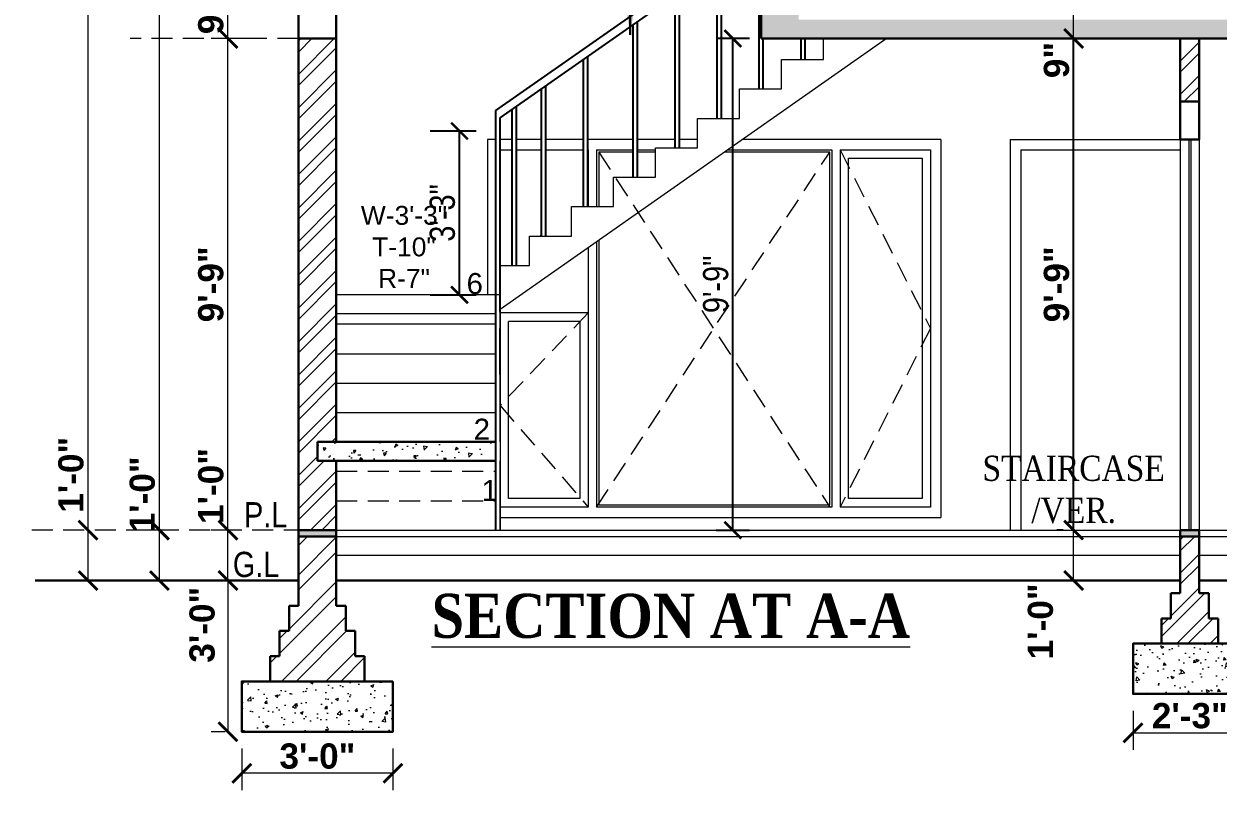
# Model space of a CAD drawing. Header units: feet. Extents: x 12125 to 16886, y -11859 to -10215.
# Drawn here: x 15815.7 to 16100.1, y -11072.2 to -10889.8 of the extents above; entities that cross this region are included whole.
import ezdxf

# ---------------------------------------------------------------- set-up
doc = ezdxf.new("R2010")
doc.units = ezdxf.units.FT
doc.header["$MEASUREMENT"] = 0
doc.header["$PDMODE"] = 2
doc.linetypes.add('DASHED', pattern=[0.75, 0.5, -0.25])
doc.layers.get('0').update_dxf_attribs({"lineweight": 30})
doc.layers.add('BLK_1_FLR_0_KITCHEN', color=1, linetype='Continuous', plot=False)
doc.layers.add('BLK_1_PARAPET_HT', color=2, linetype='Continuous', plot=False)
doc.layers.add('BLK_1_STAIR_HEADROOM', color=7, linetype='Continuous', lineweight=0, plot=False)
for name, color, linetype, lineweight in [('DIM 01', 7, 'Continuous', 9), ('DOOR', 32, 'Continuous', 13), ('DOTTED', 15, 'DASHED', 18), ('Flooring', 160, 'Continuous', 15), ('HATCH', 9, 'Continuous', 20), ('RAILING', 210, 'Continuous', 25), ('SLAB RCC', 1, 'Continuous', 40), ('STAIR', 82, 'Continuous', 15), ('TEXT', 7, 'Continuous', 30), ('TITLE', 5, 'Continuous', 30), ('WALL', 10, 'Continuous', 30), ('WINDOW', 150, 'Continuous', 20)]:
    doc.layers.add(name, color=color, linetype=linetype, lineweight=lineweight)
doc.styles.add('AR. TEXT 01', font='arialbd.ttf')
doc.styles.get("Standard").update_dxf_attribs({"font": 'ARIALN.TTF'})
doc.styles.add('TEX02', font='GARA.TTF')
doc.styles.add('TITLE TXT', font='arial.ttf', dxfattribs={"height": 6})
doc.dimstyles.new('DIM 50', dxfattribs={"dimtxt": 6, "dimasz": 3, "dimexe": 6, "dimexo": 4, "dimgap": 0.3125, "dimtad": 1, "dimzin": 3, "dimdsep": 46, "dimlunit": 4, "dimtxsty": 'AR. TEXT 01', "dimblk": 'DOT', "dimcen": 0.09, "dimclrd": 256, "dimclre": 256, "dimclrt": 256, "dimazin": 0, "dimtfac": 0.8, "dimtofl": 0, "dimtmove": 1, "dimatfit": 3, "dimfxl": 6, "dimfxlon": 1, "dimfrac": 1, "dimtolj": 1, "dimtzin": 0, "dimlwd": -1, "dimlwe": -1, "dimarcsym": 1})
doc.dimstyles.get("Standard").update_dxf_attribs({"dimtxt": 6, "dimasz": 4, "dimexe": 4, "dimexo": 4, "dimgap": 1, "dimtad": 1, "dimdec": 1, "dimzin": 3, "dimdsep": 46, "dimlunit": 4, "dimtxsty": 'Standard', "dimblk": 'ARCHTICK', "dimcen": 0.09, "dimadec": 0, "dimazin": 0, "dimtfac": 1.005, "dimtdec": 1, "dimtofl": 0, "dimtmove": 2, "dimatfit": 3, "dimfxl": 4, "dimfxlon": 1, "dimtolj": 1, "dimtzin": 0, "dimarcsym": 0})
pattern_1 = [(-135, (-90285.4075, 29872.9105), (3.97747564, -3.97747564), []), (-135, (-90288.059, 29872.9105), (3.97747564, -3.97747564), [])]
pattern_2 = [(45, (-34388.9065, 40118.722), (-5.30330086, 5.30330086), []), (45, (-34385.371, 40118.722), (-5.30330086, 5.30330086), [])]

# ---------------------------------------------------------------- blocks, each defined once
blk = doc.blocks.new('_ArchTick')
at = {"color": 0, "linetype": 'ByBlock', "const_width": 0.15}
blk.add_lwpolyline([(-0.5, -0.5), (0.5, 0.5)], dxfattribs=at)
blk = doc.blocks.new('*D18')
at = {"layer": 'Defpoints', "color": 0, "transparency": 16777216}
for p in [(15870.19, -11022.31), (15864.28, -11058.31), (15867.57, -11058.31)]:
    blk.add_point(p, dxfattribs=at)
at = {"layer": 'DIM 01', "transparency": 16777216}
for p, q in [((15866.19, -11022.31), (15860.28, -11022.31)), ((15864.28, -11022.31), (15864.28, -11058.31)), ((15863.57, -11058.31), (15860.28, -11058.31))]:
    blk.add_line(p, q, dxfattribs=at)
at = {"layer": 'DIM 01', "transparency": 16777216, "xscale": 4.5, "yscale": 4.5, "zscale": 4.5}
for p, rotation in [((15864.28, -11022.31), 90), ((15864.28, -11058.31), 270)]:
    blk.add_blockref('_ArchTick', p, dxfattribs=dict(at, rotation=rotation))
at = {"layer": 'DIM 01', "transparency": 16777216, "insert": (15858.15, -11032.84), "char_height": 6, "attachment_point": 5, "rotation": 90, "style": 'AR. TEXT 01'}
blk.add_mtext('\\A1;3\'-0"', dxfattribs=at)
blk = doc.blocks.new('*D19')
at = {"layer": 'Defpoints', "color": 0, "transparency": 16777216}
for p in [(15867.57, -11058.31), (15903.57, -11058.31), (15867.57, -11068.19)]:
    blk.add_point(p, dxfattribs=at)
at = {"layer": 'DIM 01', "transparency": 16777216}
for p, q in [((15867.57, -11062.31), (15867.57, -11072.19)), ((15903.57, -11062.31), (15903.57, -11072.19)), ((15903.57, -11068.19), (15867.57, -11068.19))]:
    blk.add_line(p, q, dxfattribs=at)
at = {"layer": 'DIM 01', "transparency": 16777216, "xscale": 4.5, "yscale": 4.5, "zscale": 4.5, "rotation": 180}
blk.add_blockref('_ArchTick', (15867.57, -11068.19), dxfattribs=at)
at = {"layer": 'DIM 01', "transparency": 16777216, "xscale": 4.5, "yscale": 4.5, "zscale": 4.5}
blk.add_blockref('_ArchTick', (15903.57, -11068.19), dxfattribs=at)
at = {"layer": 'DIM 01', "transparency": 16777216, "insert": (15885.57, -11064.13), "char_height": 6, "attachment_point": 5, "style": 'AR. TEXT 01'}
blk.add_mtext('\\A1;3\'-0"', dxfattribs=at)
blk = doc.blocks.new('*D23')
at = {"layer": 'Defpoints', "color": 0, "transparency": 16777216}
for p in [(16079.82, -11049.31), (16106.82, -11049.31), (16106.82, -11058.57)]:
    blk.add_point(p, dxfattribs=at)
at = {"layer": 'DIM 01', "transparency": 16777216}
for p, q in [((16079.82, -11053.31), (16079.82, -11062.57)), ((16106.82, -11053.31), (16106.82, -11062.57)), ((16079.82, -11058.57), (16106.82, -11058.57))]:
    blk.add_line(p, q, dxfattribs=at)
at = {"layer": 'DIM 01', "transparency": 16777216, "xscale": 4.5, "yscale": 4.5, "zscale": 4.5, "rotation": 180}
blk.add_blockref('_ArchTick', (16079.82, -11058.57), dxfattribs=at)
at = {"layer": 'DIM 01', "transparency": 16777216, "xscale": 4.5, "yscale": 4.5, "zscale": 4.5}
blk.add_blockref('_ArchTick', (16106.82, -11058.57), dxfattribs=at)
at = {"layer": 'DIM 01', "transparency": 16777216, "insert": (16093.32, -11054.51), "char_height": 6, "attachment_point": 5, "style": 'AR. TEXT 01'}
blk.add_mtext('\\A1;2\'-3"', dxfattribs=at)
blk = doc.blocks.new('*D24')
at = {"layer": 'Defpoints', "color": 0, "transparency": 16777216}
for p in [(15864.28, -11010.31), (15869.76, -11010.31), (15870.28, -11022.31)]:
    blk.add_point(p, dxfattribs=at)
at = {"layer": 'DIM 01', "transparency": 16777216}
for p, q in [((15865.76, -11010.31), (15860.28, -11010.31)), ((15864.28, -11022.31), (15864.28, -11010.31)), ((15866.28, -11022.31), (15860.28, -11022.31))]:
    blk.add_line(p, q, dxfattribs=at)
at = {"layer": 'DIM 01', "transparency": 16777216, "xscale": 4.5, "yscale": 4.5, "zscale": 4.5}
for p, rotation in [((15864.28, -11010.31), 90), ((15864.28, -11022.31), 270)]:
    blk.add_blockref('_ArchTick', p, dxfattribs=dict(at, rotation=rotation))
at = {"layer": 'DIM 01', "transparency": 16777216, "insert": (15860.22, -10999.81), "char_height": 6, "attachment_point": 5, "rotation": 90, "style": 'AR. TEXT 01'}
blk.add_mtext('\\A1;1\'-0"', dxfattribs=at)
blk = doc.blocks.new('*D25')
at = {"layer": 'Defpoints', "color": 0, "transparency": 16777216}
for p in [(15864.28, -10893.31), (15873.46, -10893.31), (15869.76, -11010.31)]:
    blk.add_point(p, dxfattribs=at)
at = {"layer": 'DIM 01', "transparency": 16777216}
for p, q in [((15869.46, -10893.31), (15860.28, -10893.31)), ((15864.28, -11010.31), (15864.28, -10893.31)), ((15865.76, -11010.31), (15860.28, -11010.31))]:
    blk.add_line(p, q, dxfattribs=at)
at = {"layer": 'DIM 01', "transparency": 16777216, "xscale": 4.5, "yscale": 4.5, "zscale": 4.5}
for p, rotation in [((15864.28, -10893.31), 90), ((15864.28, -11010.31), 270)]:
    blk.add_blockref('_ArchTick', p, dxfattribs=dict(at, rotation=rotation))
at = {"layer": 'DIM 01', "transparency": 16777216, "insert": (15860.21, -10951.81), "char_height": 6, "attachment_point": 5, "rotation": 90, "style": 'AR. TEXT 01'}
blk.add_mtext('\\A1;9\'-9"', dxfattribs=at)
blk = doc.blocks.new('*D26')
at = {"layer": 'Defpoints', "color": 0, "transparency": 16777216}
for p in [(15864.28, -10884.31), (15875.96, -10884.31), (15873.46, -10893.31)]:
    blk.add_point(p, dxfattribs=at)
at = {"layer": 'DIM 01', "transparency": 16777216}
for p, q in [((15871.96, -10884.31), (15860.28, -10884.31)), ((15864.28, -10893.31), (15864.28, -10884.31)), ((15869.46, -10893.31), (15860.28, -10893.31))]:
    blk.add_line(p, q, dxfattribs=at)
at = {"layer": 'DIM 01', "transparency": 16777216, "xscale": 4.5, "yscale": 4.5, "zscale": 4.5}
for p, rotation in [((15864.28, -10884.31), 90), ((15864.28, -10893.31), 270)]:
    blk.add_blockref('_ArchTick', p, dxfattribs=dict(at, rotation=rotation))
at = {"layer": 'DIM 01', "transparency": 16777216, "insert": (15860.21, -10887.95), "char_height": 6, "attachment_point": 5, "rotation": 90, "style": 'AR. TEXT 01'}
blk.add_mtext('\\A1;9"', dxfattribs=at)
blk = doc.blocks.new('*D32')
at = {"layer": 'Defpoints', "color": 0, "transparency": 16777216}
for p in [(15847.96, -11010.31), (15853.46, -11010.31), (15853.46, -11022.31)]:
    blk.add_point(p, dxfattribs=at)
at = {"layer": 'DIM 01', "transparency": 16777216}
for p, q in [((15849.46, -11010.31), (15843.96, -11010.31)), ((15847.96, -11022.31), (15847.96, -11010.31)), ((15849.46, -11022.31), (15843.96, -11022.31))]:
    blk.add_line(p, q, dxfattribs=at)
at = {"layer": 'DIM 01', "transparency": 16777216, "xscale": 4.5, "yscale": 4.5, "zscale": 4.5}
for p, rotation in [((15847.96, -11010.31), 90), ((15847.96, -11022.31), 270)]:
    blk.add_blockref('_ArchTick', p, dxfattribs=dict(at, rotation=rotation))
at = {"layer": 'DIM 01', "transparency": 16777216, "insert": (15843.9, -11001.81), "char_height": 6, "attachment_point": 5, "rotation": 90, "style": 'AR. TEXT 01'}
blk.add_mtext('\\A1;1\'-0"', dxfattribs=at)
blk = doc.blocks.new('*D33')
at = {"layer": 'Defpoints', "color": 0, "transparency": 16777216}
for p in [(15847.96, -10632.31), (15893.96, -10632.31), (15853.46, -11010.31)]:
    blk.add_point(p, dxfattribs=at)
at = {"layer": 'DIM 01', "transparency": 16777216}
for p, q in [((15859.96, -10632.31), (15843.96, -10632.31)), ((15847.96, -11010.31), (15847.96, -10632.31)), ((15849.46, -11010.31), (15843.96, -11010.31))]:
    blk.add_line(p, q, dxfattribs=at)
at = {"layer": 'DIM 01', "transparency": 16777216, "xscale": 4.5, "yscale": 4.5, "zscale": 4.5}
for p, rotation in [((15847.96, -10632.31), 90), ((15847.96, -11010.31), 270)]:
    blk.add_blockref('_ArchTick', p, dxfattribs=dict(at, rotation=rotation))
at = {"layer": 'DIM 01', "transparency": 16777216, "insert": (15843.9, -10821.31), "char_height": 6, "attachment_point": 5, "rotation": 90, "style": 'AR. TEXT 01'}
blk.add_mtext('\\A1;31\'-6"', dxfattribs=at)
blk = doc.blocks.new('*D173')
at = {"layer": 'Defpoints', "color": 0, "transparency": 16777216}
for p in [(16065.66, -11010.31), (16067.19, -11010.31), (16067.19, -11022.31)]:
    blk.add_point(p, dxfattribs=at)
at = {"layer": 'DIM 01', "transparency": 16777216}
for p, q in [((16063.19, -11010.31), (16061.66, -11010.31)), ((16065.66, -11022.31), (16065.66, -11010.31)), ((16063.19, -11022.31), (16061.66, -11022.31))]:
    blk.add_line(p, q, dxfattribs=at)
at = {"layer": 'DIM 01', "transparency": 16777216, "xscale": 4.5, "yscale": 4.5, "zscale": 4.5}
for p, rotation in [((16065.66, -11010.31), 90), ((16065.66, -11022.31), 270)]:
    blk.add_blockref('_ArchTick', p, dxfattribs=dict(at, rotation=rotation))
at = {"layer": 'DIM 01', "transparency": 16777216, "insert": (16057.78, -11032.04), "char_height": 6, "attachment_point": 5, "rotation": 90, "style": 'AR. TEXT 01'}
blk.add_mtext('\\A1;1\'-0"', dxfattribs=at)
blk = doc.blocks.new('*D174')
at = {"layer": 'BLK_1_FLR_0_KITCHEN', "transparency": 16777216}
for p, q in [((16077.66, -10893.31), (16061.66, -10893.31)), ((16065.66, -11010.31), (16065.66, -10893.31)), ((16063.19, -11010.31), (16061.66, -11010.31))]:
    blk.add_line(p, q, dxfattribs=at)
at = {"layer": 'Defpoints', "color": 0, "transparency": 16777216}
for p in [(16065.66, -10893.31), (16082.35, -10893.31), (16067.19, -11010.31)]:
    blk.add_point(p, dxfattribs=at)
at = {"layer": 'BLK_1_FLR_0_KITCHEN', "transparency": 16777216, "xscale": 4.5, "yscale": 4.5, "zscale": 4.5}
for p, rotation in [((16065.66, -10893.31), 90), ((16065.66, -11010.31), 270)]:
    blk.add_blockref('_ArchTick', p, dxfattribs=dict(at, rotation=rotation))
at = {"layer": 'BLK_1_FLR_0_KITCHEN', "transparency": 16777216, "insert": (16061.6, -10951.81), "char_height": 6, "attachment_point": 5, "rotation": 90, "style": 'AR. TEXT 01'}
blk.add_mtext('\\A1;9\'-9"', dxfattribs=at)
blk = doc.blocks.new('*D175')
at = {"layer": 'Defpoints', "color": 0, "transparency": 16777216}
for p in [(16065.66, -10884.31), (16085.99, -10884.31), (16082.35, -10893.31)]:
    blk.add_point(p, dxfattribs=at)
at = {"layer": 'DIM 01', "transparency": 16777216}
for p, q in [((16077.66, -10884.31), (16061.66, -10884.31)), ((16065.66, -10893.31), (16065.66, -10884.31)), ((16077.66, -10893.31), (16061.66, -10893.31))]:
    blk.add_line(p, q, dxfattribs=at)
at = {"layer": 'DIM 01', "transparency": 16777216, "xscale": 4.5, "yscale": 4.5, "zscale": 4.5}
for p, rotation in [((16065.66, -10884.31), 90), ((16065.66, -10893.31), 270)]:
    blk.add_blockref('_ArchTick', p, dxfattribs=dict(at, rotation=rotation))
at = {"layer": 'DIM 01', "transparency": 16777216, "insert": (16061.6, -10898.42), "char_height": 6, "attachment_point": 5, "rotation": 90, "style": 'AR. TEXT 01'}
blk.add_mtext('\\A1;9"', dxfattribs=at)
blk = doc.blocks.new('_Dot')
at = {"color": 0, "linetype": 'ByBlock', "lineweight": -2}
blk.add_line((-0.5, 0), (-1, 0), dxfattribs=at)
at = {"color": 0, "linetype": 'ByBlock', "const_width": 0.5}
blk.add_lwpolyline([(-0.25, 0, 1), (0.25, 0, 1)], format="xyb", close=True, dxfattribs=at)
blk = doc.blocks.new('*D385')
at = {"layer": 'Defpoints', "color": 0, "transparency": 16777216}
for p in [(15830.96, -11010.31), (15832.94, -11010.31), (15832.94, -11022.31)]:
    blk.add_point(p, dxfattribs=at)
at = {"layer": 'DIM 01', "transparency": 16777216}
for p, q in [((15828.94, -11010.31), (15826.96, -11010.31)), ((15830.96, -11022.31), (15830.96, -11010.31)), ((15828.94, -11022.31), (15826.96, -11022.31))]:
    blk.add_line(p, q, dxfattribs=at)
at = {"layer": 'DIM 01', "transparency": 16777216, "xscale": 4.5, "yscale": 4.5, "zscale": 4.5}
for p, rotation in [((15830.96, -11010.31), 90), ((15830.96, -11022.31), 270)]:
    blk.add_blockref('_ArchTick', p, dxfattribs=dict(at, rotation=rotation))
at = {"layer": 'DIM 01', "transparency": 16777216, "insert": (15826.9, -10997.14), "char_height": 6, "attachment_point": 5, "rotation": 90, "style": 'AR. TEXT 01'}
blk.add_mtext('\\A1;1\'-0"', dxfattribs=at)
blk = doc.blocks.new('*D386')
at = {"layer": 'Defpoints', "color": 0, "transparency": 16777216}
for p in [(15830.96, -10623.31), (15890.07, -10623.31), (15832.94, -11010.31)]:
    blk.add_point(p, dxfattribs=at)
at = {"layer": 'DIM 01', "transparency": 16777216}
for p, q in [((15842.96, -10623.31), (15826.96, -10623.31)), ((15830.96, -11010.31), (15830.96, -10623.31)), ((15828.94, -11010.31), (15826.96, -11010.31))]:
    blk.add_line(p, q, dxfattribs=at)
at = {"layer": 'DIM 01', "transparency": 16777216, "xscale": 4.5, "yscale": 4.5, "zscale": 4.5}
for p, rotation in [((15830.96, -10623.31), 90), ((15830.96, -11010.31), 270)]:
    blk.add_blockref('_ArchTick', p, dxfattribs=dict(at, rotation=rotation))
at = {"layer": 'DIM 01', "transparency": 16777216, "insert": (15826.9, -10816.81), "char_height": 6, "attachment_point": 5, "rotation": 90, "style": 'AR. TEXT 01'}
blk.add_mtext('\\A1;32\'-3"', dxfattribs=at)
blk = doc.blocks.new('*D420')
at = {"layer": 'BLK_1_PARAPET_HT', "color": 0, "lineweight": -2, "transparency": 16777216}
for p, q in [((15912.41, -10915.31), (15923.41, -10915.31)), ((15919.41, -10954.31), (15919.41, -10915.31)), ((15912.41, -10954.31), (15923.41, -10954.31))]:
    blk.add_line(p, q, dxfattribs=at)
at = {"layer": 'Defpoints', "color": 0, "transparency": 16777216}
for p in [(15906.08, -10915.31), (15919.41, -10915.31), (15906.08, -10954.31)]:
    blk.add_point(p, dxfattribs=at)
at = {"layer": 'BLK_1_PARAPET_HT', "color": 0, "lineweight": -2, "transparency": 16777216, "xscale": 4, "yscale": 4, "zscale": 4}
for p, rotation in [((15919.41, -10915.31), 90), ((15919.41, -10954.31), 270)]:
    blk.add_blockref('_ArchTick', p, dxfattribs=dict(at, rotation=rotation))
at = {"layer": 'BLK_1_PARAPET_HT', "color": 0, "transparency": 16777216, "insert": (15915.35, -10934.81), "char_height": 6, "attachment_point": 5, "rotation": 90}
blk.add_mtext('\\A1;3\'-3"', dxfattribs=at)
blk = doc.blocks.new('ETGFRET')
at = {"layer": 'RAILING'}
for p, q in [((84805.91, -79116.99), (84748.91, -79158.31)), ((84805.91, -79116.99), (84812.55, -79116.99)), ((84806.56, -79118.99), (84749.91, -79160.05)), ((84805.91, -79155.99), (84805.91, -79119.46)), ((84806.56, -79118.99), (84812.55, -79118.99)), ((84804.91, -79155.99), (84804.91, -79120.19)), ((84794.91, -79162.99), (84794.91, -79127.44)), ((84795.91, -79162.99), (84795.91, -79126.71)), ((84785.91, -79169.99), (84785.91, -79133.96)), ((84784.91, -79169.99), (84784.91, -79134.68)), ((84774.91, -79176.99), (84774.91, -79141.93)), ((84775.91, -79176.99), (84775.91, -79141.21)), ((84765.91, -79183.99), (84765.91, -79148.45)), ((84764.91, -79183.99), (84764.91, -79149.18)), ((84754.91, -79190.99), (84754.91, -79156.43)), ((84755.91, -79190.99), (84755.91, -79155.7)), ((84748.91, -79200.46), (84748.91, -79158.31)), ((84749.91, -79173.36), (84749.91, -79160.05)), ((84749.91, -79190.99), (84749.91, -79173.36)), ((84822.61, -79242.99), (84749.91, -79190.99)), ((84820.61, -79244.02), (84748.91, -79192.74)), ((84749.91, -79225.99), (84749.91, -79193.45)), ((84749.91, -79200.46), (84749.91, -79193.45)), ((84753.91, -79232.99), (84753.91, -79196.31)), ((84748.91, -79225.99), (84748.91, -79198.7)), ((84754.91, -79232.99), (84754.91, -79197.03)), ((84763.91, -79201.01), (84763.91, -79200.99)), ((84763.91, -79239.99), (84763.91, -79203.47)), ((84764.91, -79239.99), (84764.91, -79204.18)), ((84773.91, -79246.99), (84773.91, -79210.62)), ((84774.91, -79246.99), (84774.91, -79211.33)), ((84783.91, -79253.99), (84783.91, -79217.77)), ((84784.91, -79253.99), (84784.91, -79218.49)), ((84793.91, -79260.99), (84793.91, -79224.93)), ((84794.91, -79260.99), (84794.91, -79225.64)), ((84803.91, -79267.99), (84803.91, -79232.08)), ((84804.91, -79267.99), (84804.91, -79232.79)), ((84813.91, -79274.99), (84813.91, -79239.23)), ((84814.91, -79274.99), (84814.91, -79239.95)), ((84820.61, -79258), (84820.61, -79244.02)), ((84822.61, -79259.04), (84822.61, -79242.99)), ((84814.91, -79261.98), (84820.61, -79258)), ((84814.91, -79264.42), (84822.61, -79259.04)), ((84822.61, -79281.99), (84822.61, -79259.04)), ((84807.49, -79267.17), (84813.91, -79262.68)), ((84809.91, -79267.92), (84813.91, -79265.12)), ((84748.91, -79308.11), (84799.18, -79272.97)), ((84749.91, -79309.85), (84800.93, -79274.2)), ((84801.61, -79309.99), (84801.61, -79274.67)), ((84802.61, -79309.99), (84802.61, -79275.37)), ((84791.61, -79316.99), (84791.61, -79280.71)), ((84792.61, -79316.99), (84792.61, -79280.01)), ((84811.61, -79302.99), (84811.61, -79281.67)), ((84781.61, -79323.99), (84781.61, -79287.7)), ((84782.61, -79323.99), (84782.61, -79287)), ((84812.61, -79302.99), (84812.61, -79290.99)), ((84821.61, -79295.99), (84821.61, -79290.99)), ((84822.61, -79295.99), (84822.61, -79290.99)), ((84769.8, -79330.99), (84769.8, -79295.95)), ((84770.8, -79330.99), (84770.8, -79295.25)), ((84759.8, -79337.99), (84759.8, -79302.94)), ((84760.8, -79337.99), (84760.8, -79302.24)), ((84753.8, -79344.99), (84753.8, -79307.13)), ((84748.91, -79356.11), (84748.91, -79308.11)), ((84749.91, -79356.11), (84749.91, -79309.85)), ((84752.8, -79344.99), (84752.8, -79307.83)), ((84748.91, -79407.99), (84748.91, -79356.11)), ((84749.91, -79370.93), (84749.91, -79359.99))]:
    blk.add_line(p, q, dxfattribs=at)
at = {"layer": 'RAILING', "lineweight": 30}
for p, q in [((84812.55, -79155.99), (84812.55, -79116.99)), ((84812.55, -79116.99), (84813.55, -79116.99)), ((84813.55, -79155.99), (84813.55, -79116.99))]:
    blk.add_line(p, q, dxfattribs=at)
at = {"layer": 'RAILING'}
blk.add_lwpolyline([(84821.61, -79281.99), (84821.61, -79259.74)], dxfattribs=at)
at = {"layer": 'STAIR', "ltscale": 10}
blk.add_line((84749.91, -79348.7), (84749.91, -79407.99), dxfattribs=at)
blk = doc.blocks.new('*D448')
at = {"layer": 'BLK_1_STAIR_HEADROOM', "color": 0, "lineweight": -2, "transparency": 16777216}
for p, q in [((15988.51, -10893.31), (15980.51, -10893.31)), ((15984.51, -11010.31), (15984.51, -10893.31)), ((15980.51, -11010.31), (15988.51, -11010.31))]:
    blk.add_line(p, q, dxfattribs=at)
at = {"layer": 'Defpoints', "color": 0, "transparency": 16777216}
for p in [(15984.51, -10893.31), (16033.12, -10893.31), (15937.37, -11010.31)]:
    blk.add_point(p, dxfattribs=at)
at = {"layer": 'BLK_1_STAIR_HEADROOM', "color": 0, "lineweight": -2, "transparency": 16777216, "xscale": 4, "yscale": 4, "zscale": 4}
for p, rotation in [((15984.51, -10893.31), 90), ((15984.51, -11010.31), 270)]:
    blk.add_blockref('_ArchTick', p, dxfattribs=dict(at, rotation=rotation))
at = {"layer": 'BLK_1_STAIR_HEADROOM', "color": 0, "transparency": 16777216, "insert": (15980.44, -10951.81), "char_height": 6, "attachment_point": 5, "rotation": 90}
blk.add_mtext('\\A1;9\'-9"', dxfattribs=at)

msp = doc.modelspace()

# ---------------------------------------------------------------- hatches: boundary and pattern name
at = {"layer": 'HATCH', "ltscale": 10}
h = msp.add_hatch(dxfattribs=at)
h.set_pattern_fill('AR-CONC', color=256, angle=180, style=0)
h.set_pattern_definition([(-130, (-64493.676, 67461.189), (-7.17260183, 0.62752135), [0.75, -8.25]), (175, (-64493.676, 67461.189), (1.38751334, -7.52192134), [0.6, -6.6]), (-79.5485555, (-64494.274, 67461.241), (-5.78508847, -6.8943999), [0.6374019, -7.0114211]), (-133.8158, (-64493.676, 67459.189), (-10.6724133, 1.6551928), [1.125, -12.375]), (-83.364365, (-64494.565, 67459.327), (-9.3466195, -9.741186), [0.9561034, -10.5171376]), (171.184164, (-64493.676, 67459.189), (-9.3466195, -9.741186), [0.9, -9.9]), (-159, (-64494.676, 67459.689), (-5.96907052, 4.0261889), [0.75, -8.25]), (146, (-64494.676, 67459.689), (-2.4331533, -7.25150045), [0.6, -6.6]), (-108.548555, (-64495.1735, 67460.024), (-8.40222377, -3.22531153), [0.6374019, -7.0114211]), (-142.5, (-64493.676, 67461.1887), (-0.121598553, -3.32893854), [0, -6.52, 0, -6.7, 0, -6.625]), (-172.5, (-64493.676, 67461.1887), (-2.63069537, -3.94411712), [0, -3.82, 0, -6.37, 0, -2.525]), (147.5, (-64491.446, 67461.1887), (-5.33822436, 0.22554872), [0, -2.5, 0, -7.8, 0, -10.35]), (137.5, (-64490.446, 67461.1887), (-5.8318617, -1.00104982), [0, -3.25, 0, -5.18, 0, -7.35])])
h.paths.add_polyline_path([(16100.066, -10888.811), (16091.066, -10888.811), (16000.219, -10888.811), (16000.219, -10884.311), (15991.219, -10884.311), (15991.219, -10893.311), (16241.066, -10893.311), (16241.066, -10885.811), (16232.066, -10885.811), (16232.066, -10888.811)])
h = msp.add_hatch(dxfattribs=at)
h.set_pattern_fill('ANSI32', color=256, scale=15, angle=180, style=0)
h.set_pattern_definition(pattern_1)
h.paths.add_polyline_path([(15890.066, -10993.811), (15885.566, -10993.811), (15885.566, -10989.311), (15890.066, -10989.311), (15890.066, -10980.664), (15890.066, -10962.929), (15890.066, -10958.429), (15890.066, -10893.311), (15881.066, -10893.311), (15881.066, -11010.311), (15890.066, -11010.311)])
h = msp.add_hatch(dxfattribs=at)
h.set_pattern_fill('ANSI32', color=256, scale=15, angle=180, style=0)
h.set_pattern_definition(pattern_1)
h.paths.add_polyline_path([(16095.566, -10893.311), (16091.066, -10893.311), (16091.066, -10908.311), (16095.566, -10908.311)])
h = msp.add_hatch(dxfattribs=at)
h.set_pattern_fill('AR-CONC', color=256, angle=180, style=0)
h.set_pattern_definition([(-130, (-66017.7734, 68448.592), (-7.17260183, 0.62752135), [0.75, -8.25]), (175, (-66017.7734, 68448.592), (1.38751334, -7.52192134), [0.6, -6.6]), (-79.5485555, (-66018.371, 68448.644), (-5.78508847, -6.8943999), [0.6374019, -7.0114211]), (-133.8158, (-66017.773, 68446.592), (-10.6724133, 1.6551928), [1.125, -12.375]), (-83.364365, (-66018.663, 68446.73), (-9.3466195, -9.741186), [0.9561034, -10.5171376]), (171.184164, (-66017.773, 68446.592), (-9.3466195, -9.741186), [0.9, -9.9]), (-159, (-66018.7734, 68447.092), (-5.96907052, 4.0261889), [0.75, -8.25]), (146, (-66018.7734, 68447.092), (-2.4331533, -7.25150045), [0.6, -6.6]), (-108.548555, (-66019.271, 68447.427), (-8.40222377, -3.22531153), [0.6374019, -7.0114211]), (-142.5, (-66017.7734, 68448.5917), (-0.121598553, -3.32893854), [0, -6.52, 0, -6.7, 0, -6.625]), (-172.5, (-66017.7734, 68448.5917), (-2.63069537, -3.94411712), [0, -3.82, 0, -6.37, 0, -2.525]), (147.5, (-66015.5434, 68448.5917), (-5.33822436, 0.22554872), [0, -2.5, 0, -7.8, 0, -10.35]), (137.5, (-66014.5434, 68448.5917), (-5.8318617, -1.00104982), [0, -3.25, 0, -5.18, 0, -7.35])])
h.paths.add_polyline_path([(15928.066, -10993.811), (15928.066, -10989.311), (15885.566, -10989.311), (15885.566, -10993.811)])
at = {"layer": 'HATCH'}
for points in [[(15881.066, -11011.83), (15881.066, -11010.33), (15890.066, -11010.33), (15890.066, -11011.83)], [(16095.566, -11011.811), (16095.566, -11010.311), (16095.546, -11010.311), (16091.066, -11010.311), (16091.066, -11011.811), (16095.546, -11011.811)]]:
    msp.add_hatch(color=256, dxfattribs=at).paths.add_polyline_path(points)
at = {"layer": 'HATCH', "ltscale": 10}
h = msp.add_hatch(dxfattribs=at)
h.set_pattern_fill('ANSI32', color=256, scale=20, style=0)
h.set_pattern_definition(pattern_2)
h.paths.add_polyline_path([(15881.066, -11011.811), (15890.066, -11011.811), (15890.066, -11022.311), (15881.066, -11022.311)])
h = msp.add_hatch(dxfattribs=at)
h.set_pattern_fill('ANSI32', color=256, scale=15, angle=180, style=0)
h.set_pattern_definition([(-135, (-65021.545, 67583.689), (3.97747564, -3.97747564), []), (-135, (-65024.1966, 67583.689), (3.97747564, -3.97747564), [])])
h.paths.add_polyline_path([(16100.066, -11037.311), (16100.066, -11031.311), (16097.816, -11031.311), (16097.816, -11025.311), (16095.566, -11025.311), (16095.566, -11022.311), (16095.566, -11016.311), (16095.566, -11011.811), (16095.546, -11011.811), (16091.066, -11011.811), (16091.066, -11016.311), (16091.066, -11022.311), (16091.066, -11025.311), (16088.816, -11025.311), (16088.816, -11031.311), (16086.566, -11031.311), (16086.566, -11037.311)])
h = msp.add_hatch(dxfattribs=at)
h.set_pattern_fill('ANSI32', color=256, scale=20, style=0)
h.set_pattern_definition(pattern_2)
h.paths.add_polyline_path([(15876.566, -11034.311), (15878.816, -11034.311), (15878.816, -11028.311), (15881.066, -11028.311), (15881.066, -11022.311), (15890.066, -11022.311), (15890.066, -11028.311), (15892.316, -11028.311), (15892.316, -11034.311), (15894.566, -11034.311), (15894.566, -11040.311), (15896.816, -11040.311), (15896.816, -11046.311), (15874.316, -11046.311), (15874.316, -11040.311), (15876.566, -11040.311)])
h = msp.add_hatch(dxfattribs=at)
h.set_pattern_fill('AR-CONC', color=256, angle=180, style=0)
h.set_pattern_definition([(130, (14540.455, -11052.015), (-7.172602, -0.627521), [0.75, -8.25]), (-175, (14540.455, -11052.015), (1.387513, 7.52192), [0.6, -6.6]), (79.5486, (14539.857, -11052.067), (-5.785094, 6.894395), [0.637402, -7.01142]), (133.8158, (14540.455, -11050.015), (-10.67241, -1.65519), [1.125, -12.375]), (83.3644, (14539.565, -11050.153), (-9.34663, 9.74118), [0.9561, -10.51713]), (-171.1842, (14540.455, -11050.015), (-9.34662, 9.741186), [0.9, -9.9]), (159, (14539.455, -11050.515), (-5.96907, -4.02619), [0.75, -8.25]), (-146, (14539.455, -11050.515), (-2.433153, 7.2515), [0.6, -6.6]), (108.5486, (14538.9574, -11050.8504), (-8.402226, 3.225305), [0.637402, -7.01142]), (142.5, (14540.4548, -11052.0149), (-0.1215986, 3.3289385), [0, -6.52, 0, -6.7, 0, -6.625]), (172.5, (14540.4548, -11052.015), (-2.630695, 3.944117), [0, -3.82, 0, -6.37, 0, -2.525]), (-147.5, (14542.6848, -11052.0149), (-5.3382244, -0.2255487), [0, -2.5, 0, -7.8, 0, -10.35]), (-137.5, (14543.685, -11052.015), (-5.831862, 1.00105), [0, -3.25, 0, -5.18, 0, -7.35])])
h.paths.add_polyline_path([(16106.816, -11049.311), (16106.816, -11037.311), (16100.066, -11037.311), (16086.566, -11037.311), (16079.816, -11037.311), (16079.816, -11049.311)])
at = {"layer": 'HATCH', "ltscale": 20}
h = msp.add_hatch(dxfattribs=at)
h.set_pattern_fill('AR-CONC', color=256, angle=180, style=0)
h.set_pattern_definition([(50, (57060.7766, 105914.466), (7.17260183, -0.62752135), [0.75, -8.25]), (-5, (57060.7766, 105914.466), (-1.38751334, 7.52192134), [0.6, -6.6]), (100.4514445, (57061.374, 105914.414), (5.78508847, 6.8943999), [0.6374019, -7.0114211]), (46.1842, (57060.777, 105916.466), (10.6724133, -1.6551928), [1.125, -12.375]), (96.6356355, (57061.666, 105916.328), (9.3466195, 9.741186), [0.9561034, -10.5171376]), (-8.815836, (57060.777, 105916.466), (9.34661945, 9.741186), [0.9, -9.9]), (21, (57061.7766, 105915.966), (5.96907052, -4.0261889), [0.75, -8.25]), (-34, (57061.7766, 105915.966), (2.4331533, 7.25150045), [0.6, -6.6]), (71.451445, (57062.274, 105915.6306), (8.40222377, 3.22531153), [0.6374019, -7.0114211]), (37.5, (57060.7766, 105914.4661), (0.121598553, 3.32893854), [0, -6.52, 0, -6.7, 0, -6.625]), (7.5, (57060.7766, 105914.466), (2.63069537, 3.94411712), [0, -3.82, 0, -6.37, 0, -2.525]), (-32.5, (57058.5466, 105914.466), (5.33822436, -0.22554872), [0, -2.5, 0, -7.8, 0, -10.35]), (-42.5, (57057.5466, 105914.466), (5.8318617, 1.00104982), [0, -3.25, 0, -5.18, 0, -7.35])])
h.paths.add_polyline_path([(15903.566, -11058.311), (15903.566, -11046.311), (15903.566, -11046.311), (15867.566, -11046.311), (15867.566, -11046.311), (15867.566, -11058.311), (15867.566, -11058.311)])

# ---------------------------------------------------------------- linework, layer by layer
at = {"layer": 'DIM 01'}
for p, q in [((15928.066, -10917.311), (15926.066, -10917.311)), ((15950.066, -10919.811), (15950.066, -10933.311))]:
    msp.add_line(p, q, dxfattribs=at)
at = {"layer": 'DOOR'}
for p, q in [((16050.566, -10917.311), (16091.066, -10917.311)), ((16050.566, -10917.311), (16050.566, -11010.311)), ((16091.066, -10917.311), (16091.066, -11010.311)), ((16093.066, -10917.311), (16093.066, -11010.311)), ((16093.566, -10917.311), (16093.566, -11010.311)), ((16095.566, -10917.311), (16095.566, -11010.311)), ((16053.066, -10919.811), (16091.066, -10919.811)), ((16053.066, -10919.811), (16053.066, -11010.311))]:
    msp.add_line(p, q, dxfattribs=at)
at = {"layer": 'DOTTED', "ltscale": 10}
for p, q in [((15890.066, -10996.311), (15928.066, -10996.311)), ((15890.066, -11003.311), (15928.066, -11003.311))]:
    msp.add_line(p, q, dxfattribs=at)
at = {"layer": 'Flooring', "ltscale": 10}
for p, q in [((15890.066, -11010.311), (16232.066, -11010.311)), ((15890.066, -11011.811), (16091.066, -11011.811)), ((16095.566, -11011.811), (16232.066, -11011.811)), ((15890.066, -11016.311), (16091.066, -11016.311)), ((16095.566, -11016.311), (16232.066, -11016.311))]:
    msp.add_line(p, q, dxfattribs=at)
at = {"layer": 'HATCH', "linetype": 'DASHED', "ltscale": 10}
for p, q in [((15881.066, -10893.311), (15840.955, -10893.311)), ((15952.066, -11004.811), (16007.566, -10920.311)), ((15952.566, -10920.311), (16007.566, -11004.811)), ((15890.066, -11010.311), (15815.676, -11010.311))]:
    msp.add_line(p, q, dxfattribs=at)
for points in [[(16010.066, -10919.811), (16031.566, -10962.311), (16010.066, -11004.811)], [(15938.954, -10939.679), (15938.636, -10940.311)], [(15950.066, -10958.615), (15929.066, -10980.664), (15950.066, -11004.811)]]:
    msp.add_lwpolyline(points, dxfattribs=at)
at = {"layer": 'SLAB RCC', "lineweight": 30, "ltscale": 10}
for p, q in [((15881.066, -10884.311), (15881.066, -10893.311)), ((15890.066, -10893.311), (15890.066, -10884.311)), ((15991.219, -10893.311), (15991.219, -10884.311)), ((15881.066, -10893.311), (15890.066, -10893.311)), ((15991.219, -10893.311), (16241.066, -10893.311)), ((16091.066, -10908.311), (16095.566, -10908.311)), ((16091.066, -10917.311), (16091.066, -10908.311)), ((16095.566, -10908.311), (16095.566, -10917.311)), ((16091.066, -10917.311), (16095.566, -10917.311)), ((15818.342, -11022.311), (15881.066, -11022.311)), ((15890.066, -11022.311), (16091.066, -11022.311)), ((16095.566, -11022.311), (16232.066, -11022.311))]:
    msp.add_line(p, q, dxfattribs=at)
at = {"layer": 'STAIR', "ltscale": 10}
for p, q in [((15929.066, -10957.704), (16021.056, -10893.311)), ((16006.066, -10898.311), (16006.066, -10893.311)), ((15996.066, -10898.311), (16006.066, -10898.311)), ((15996.066, -10905.311), (15996.066, -10898.311)), ((15986.066, -10905.311), (15996.066, -10905.311)), ((15986.066, -10912.311), (15986.066, -10905.311)), ((15976.066, -10912.311), (15986.066, -10912.311)), ((15976.066, -10919.311), (15976.066, -10912.311)), ((15966.066, -10919.311), (15976.066, -10919.311)), ((15966.066, -10926.311), (15966.066, -10919.311)), ((15956.066, -10926.311), (15966.066, -10926.311)), ((15956.066, -10933.311), (15956.066, -10926.311)), ((15946.066, -10933.311), (15956.066, -10933.311)), ((15946.066, -10940.311), (15946.066, -10933.311)), ((15936.066, -10940.311), (15946.066, -10940.311)), ((15936.066, -10947.311), (15936.066, -10940.311)), ((15929.066, -10954.311), (15929.066, -10947.311)), ((15929.066, -10947.311), (15936.066, -10947.311)), ((15929.066, -10954.311), (15890.066, -10954.311)), ((15929.066, -10961.311), (15929.066, -10954.311)), ((15928.066, -10958.811), (15890.066, -10958.811)), ((15928.066, -10961.311), (15890.066, -10961.311)), ((15929.066, -10989.311), (15929.066, -10961.311)), ((15890.066, -10968.311), (15928.066, -10968.311)), ((15890.066, -10975.311), (15928.066, -10975.311)), ((15890.066, -10982.311), (15928.066, -10982.311)), ((15929.066, -11010.311), (15929.066, -10993.811))]:
    msp.add_line(p, q, dxfattribs=at)
at = {"layer": 'STAIR', "lineweight": 30, "ltscale": 10}
for p, q in [((15885.566, -10993.811), (15885.566, -10989.311)), ((15885.566, -10989.311), (15928.066, -10989.311)), ((15885.566, -10993.811), (15928.066, -10993.811))]:
    msp.add_line(p, q, dxfattribs=at)
at = {"layer": 'WALL', "ltscale": 5}
for p, q in [((15881.066, -11010.311), (15881.066, -10893.311)), ((15890.066, -10958.429), (15890.066, -10893.311)), ((16091.066, -10893.311), (16091.066, -10908.311)), ((16095.566, -10893.311), (16095.566, -10908.311)), ((15890.066, -10958.429), (15890.066, -10962.929)), ((15890.066, -10980.664), (15890.066, -10962.929)), ((15890.066, -10989.311), (15890.066, -10980.664)), ((15890.066, -11010.311), (15890.066, -10993.811))]:
    msp.add_line(p, q, dxfattribs=at)
at = {"layer": 'WALL', "ltscale": 10}
for p, q in [((15881.066, -11022.311), (15881.066, -11010.311)), ((15890.066, -11022.311), (15890.066, -11010.311))]:
    msp.add_line(p, q, dxfattribs=at)
at = {"layer": 'WALL', "color": 0}
for p, q in [((15881.066, -11010.311), (15881.066, -11028.311)), ((15881.066, -11010.311), (15890.066, -11010.311)), ((15890.066, -11010.311), (15890.066, -11028.311)), ((15881.066, -11011.811), (15890.066, -11011.811)), ((16088.816, -11025.311), (16091.066, -11025.311)), ((16088.816, -11025.311), (16088.816, -11031.311)), ((16095.566, -11025.311), (16097.816, -11025.311)), ((16097.816, -11025.311), (16097.816, -11031.311)), ((15881.066, -11028.311), (15878.816, -11028.311)), ((15878.816, -11028.311), (15878.816, -11034.311)), ((15890.066, -11028.311), (15892.316, -11028.311)), ((15892.316, -11028.311), (15892.316, -11034.311)), ((16086.566, -11031.311), (16086.566, -11037.311)), ((16086.566, -11031.311), (16088.816, -11031.311)), ((16097.816, -11031.311), (16100.066, -11031.311)), ((16100.066, -11031.311), (16100.066, -11037.311)), ((15876.566, -11034.311), (15876.566, -11040.311)), ((15878.816, -11034.311), (15876.566, -11034.311)), ((15892.316, -11034.311), (15894.566, -11034.311)), ((15894.566, -11034.311), (15894.566, -11040.311)), ((15876.566, -11040.311), (15874.316, -11040.311)), ((15874.316, -11040.311), (15874.316, -11046.311)), ((15894.566, -11040.311), (15896.816, -11040.311)), ((15896.816, -11040.311), (15896.816, -11046.311))]:
    msp.add_line(p, q, dxfattribs=at)
at = {"layer": 'WALL', "color": 0, "ltscale": 10}
for p, q in [((16091.066, -11025.311), (16091.066, -11010.311)), ((16095.566, -11010.311), (16091.066, -11010.311)), ((16095.566, -11025.311), (16095.566, -11010.311)), ((16095.566, -11011.811), (16091.066, -11011.811))]:
    msp.add_line(p, q, dxfattribs=at)
at = {"layer": 'WALL', "color": 0}
for points in [[(16106.816, -11037.311), (16079.816, -11037.311), (16079.816, -11049.311), (16106.816, -11049.311)], [(15903.566, -11046.311), (15867.566, -11046.311), (15867.566, -11058.311), (15903.566, -11058.311)]]:
    msp.add_lwpolyline(points, close=True, dxfattribs=at)
at = {"layer": 'WINDOW', "ltscale": 10}
for p, q in [((15926.066, -10917.311), (15926.066, -10954.311)), ((15931.954, -10917.311), (15929.066, -10917.311)), ((15938.954, -10917.311), (15932.954, -10917.311)), ((15948.954, -10917.311), (15939.954, -10917.311)), ((15960.76, -10917.311), (15949.954, -10917.311)), ((15970.76, -10917.311), (15961.76, -10917.311)), ((15976.066, -10917.311), (15971.76, -10917.311)), ((16034.066, -10917.311), (15986.77, -10917.311)), ((16034.066, -10917.311), (16034.066, -11007.311)), ((15952.066, -10919.811), (15952.066, -10933.311)), ((15983.199, -10919.811), (16008.066, -10919.811)), ((16008.066, -10919.811), (16008.066, -11004.811)), ((16010.066, -10919.811), (16010.066, -11004.811)), ((16010.066, -10919.811), (16031.566, -10919.811)), ((16031.566, -10919.811), (16031.566, -11004.811)), ((15950.066, -10943.004), (15950.066, -10958.615)), ((15952.066, -10941.604), (15952.066, -11004.811)), ((15950.066, -10958.615), (15929.066, -10958.615)), ((15950.066, -10958.615), (15950.066, -11004.811)), ((15948.066, -10960.615), (15931.066, -10960.615)), ((15950.066, -11004.811), (15929.066, -11004.811)), ((16008.066, -11004.811), (15952.066, -11004.811)), ((16031.566, -11004.811), (16010.066, -11004.811)), ((15929.066, -11007.311), (16034.066, -11007.311))]:
    msp.add_line(p, q, dxfattribs=at)
for points in [[(15929.066, -10919.811), (15931.954, -10919.811)], [(15932.954, -10919.811), (15938.954, -10919.811)], [(15939.954, -10919.811), (15948.954, -10919.811)], [(15949.954, -10919.811), (15950.066, -10919.811)], [(15952.066, -10919.811), (15960.76, -10919.811)], [(15952.566, -10941.254), (15952.566, -11004.311), (16007.566, -11004.311), (16007.566, -10920.311), (15982.484, -10920.311)], [(15960.76, -10920.311), (15952.566, -10920.311), (15952.566, -10933.311)], [(15961.76, -10919.811), (15966.066, -10919.811)], [(15966.066, -10920.311), (15961.76, -10920.311)], [(15948.066, -10960.615), (15948.066, -11002.811), (15931.066, -11002.811), (15931.066, -10960.615)]]:
    msp.add_lwpolyline(points, dxfattribs=at)
msp.add_lwpolyline([(16012.066, -10921.811), (16029.566, -10921.811), (16029.566, -11002.811), (16012.066, -11002.811)], close=True, dxfattribs=at)

# ---------------------------------------------------------------- block references
at = {"layer": 'STAIR', "ltscale": 10}
msp.add_blockref('ETGFRET', (-68820.845, 68397.681), dxfattribs=at)

# ---------------------------------------------------------------- texts
at = {"layer": 'TEXT', "ltscale": 10, "insert": (15906.189, -10952.643), "char_height": 4.5, "width": 31.46245, "attachment_point": 8}
msp.add_mtext('\\A1;{\\fArial|b0|i0|c0|p34;W-3\'-3"\\PT-10"\\PR-7"}', dxfattribs=at)
at = {"layer": 'TEXT', "style": 'TEX02'}
for s, insert, char_height, width, attachment_point in [('\\A1;{\\fArial|b0|i0|c0|p34;6}', (15921.097, -10949.115), 5, 5.95679, 1), ('\\A1;{\\fArial|b0|i0|c0|p34;2}', (15922.791, -10983.789), 5, 5.95679, 1), ('\\A1;STAIRCASE\\P/VER.', (16065.664, -10992.595), 6, 54.33117, 2), ('\\A1;{\\fArial|b0|i0|c0|p34;1}', (15924.69, -10998.362), 5, 5.95679, 1)]:
    msp.add_mtext(s, dxfattribs=dict(at, insert=insert, char_height=char_height, width=width, attachment_point=attachment_point))
at = {"layer": 'TEXT', "char_height": 6, "width": 132.15979, "attachment_point": 1}
for s, insert in [('\\A1;P.L', (15868.117, -11003.653)), ('\\A1;G.L', (15865.439, -11015.477))]:
    msp.add_mtext(s, dxfattribs=dict(at, insert=insert))
at = {"layer": 'TITLE', "lineweight": 18, "insert": (15912.755, -11025.453), "char_height": 10.5, "width": 186.96047, "attachment_point": 1, "style": 'TITLE TXT'}
msp.add_mtext('\\A1;{\\fGaramond|b1|i0|c0|p18;\\LSECTION AT A-A}', dxfattribs=at)

# ---------------------------------------------------------------- dimensions: what is measured, and where the dimension line sits
at = {"layer": 'BLK_1_FLR_0_KITCHEN', "color": 1}
dim = msp.add_linear_dim(base=(16065.664, -10893.311), p1=(16067.189, -11010.311), p2=(16082.354, -10893.311), angle=90, dimstyle='DIM 50', override={"dimtxt": 6, "dimasz": 4.5, "dimexe": 4, "dimgap": 1, "dimblk1": 'ArchTick', "dimblk2": 'ArchTick', "dimsah": 1, "dimfxl": 12}, dxfattribs=at)
dim.commit()
dim.dimension.update_dxf_attribs({"geometry": '*D174', "text_midpoint": (16061.598, -10951.811)})
at = {"layer": 'BLK_1_PARAPET_HT', "color": 2}
dim = msp.add_linear_dim(base=(15919.414, -10915.311), p1=(15906.079, -10954.311), p2=(15906.079, -10915.311), angle=90, dimstyle='Standard', override={"dimfxl": 7}, dxfattribs=at)
dim.commit()
dim.dimension.update_dxf_attribs({"geometry": '*D420', "text_midpoint": (15915.351, -10934.811)})
at = {"layer": 'BLK_1_STAIR_HEADROOM'}
dim = msp.add_linear_dim(base=(15984.506, -10893.311), p1=(15937.373, -11010.311), p2=(16033.12, -10893.311), angle=90, dimstyle='Standard', dxfattribs=at)
dim.commit()
dim.dimension.update_dxf_attribs({"geometry": '*D448', "text_midpoint": (15980.442, -10951.811)})
at = {"layer": 'DIM 01'}
for base, p1, p2, angle, picture, middle in [((15830.964, -10623.311), (15832.936, -11010.311), (15890.066, -10623.311), 90, '*D386', (15826.904, -10816.811)), ((15847.955, -10632.311), (15853.455, -11010.311), (15893.955, -10632.311), 90, '*D33', (15843.895, -10821.311)), ((15864.279, -10893.311), (15869.761, -11010.311), (15873.455, -10893.311), 90, '*D25', (15860.213, -10951.811)), ((15867.566, -11068.194), (15903.566, -11058.311), (15867.566, -11058.311), 180, '*D19', (15885.566, -11064.134))]:
    dim = msp.add_linear_dim(base=base, p1=p1, p2=p2, angle=angle, dimstyle='DIM 50', override={"dimtxt": 6, "dimasz": 4.5, "dimexe": 4, "dimgap": 1, "dimblk1": 'ArchTick', "dimblk2": 'ArchTick', "dimsah": 1, "dimfxl": 12}, dxfattribs=at)
    dim.commit()
    dim.dimension.update_dxf_attribs({"geometry": picture, "text_midpoint": middle})
for base, p1, p2, picture, middle in [((15864.279, -10884.311), (15873.455, -10893.311), (15875.955, -10884.311), '*D26', (15864.279, -10887.952)), ((16065.664, -10884.311), (16082.354, -10893.311), (16085.985, -10884.311), '*D175', (16065.664, -10898.422)), ((15830.964, -11010.311), (15832.936, -11022.311), (15832.936, -11010.311), '*D385', (15830.964, -10997.141)), ((15864.279, -11010.311), (15870.279, -11022.311), (15869.761, -11010.311), '*D24', (15864.279, -10999.811)), ((15847.955, -11010.311), (15853.455, -11022.311), (15853.455, -11010.311), '*D32', (15847.955, -11001.811)), ((16065.664, -11010.311), (16067.189, -11022.311), (16067.189, -11010.311), '*D173', (16061.842, -11032.043)), ((15864.279, -11058.311), (15870.19, -11022.311), (15867.566, -11058.311), '*D18', (15862.213, -11032.84))]:
    dim = msp.add_linear_dim(base=base, p1=p1, p2=p2, angle=90, dimstyle='DIM 50', override={"dimtxt": 6, "dimasz": 4.5, "dimexe": 4, "dimgap": 1, "dimblk1": 'ArchTick', "dimblk2": 'ArchTick', "dimsah": 1, "dimfxl": 12}, dxfattribs=at)
    dim.commit()
    dim.dimension.update_dxf_attribs({"geometry": picture, "text_midpoint": middle, "dimtype": 160})
dim = msp.add_linear_dim(base=(16106.816, -11058.566), p1=(16079.816, -11049.311), p2=(16106.816, -11049.311), dimstyle='DIM 50', override={"dimtxt": 6, "dimasz": 4.5, "dimexe": 4, "dimgap": 1, "dimblk1": 'ArchTick', "dimblk2": 'ArchTick', "dimsah": 1, "dimfxl": 12}, dxfattribs=at)
dim.commit()
dim.dimension.update_dxf_attribs({"geometry": '*D23', "text_midpoint": (16093.316, -11054.506)})

# ---------------------------------------------------------------- leaders
at = {"layer": 'TEXT'}
msp.add_leader([(15960.047, -10892.415), (15960.047, -10871.37), (15950.852, -10871.37)], dimstyle='DIM 50', override={"dimasz": 6, "dimgap": 2.5, "dimtad": 0}, dxfattribs=at)

doc.saveas('drawing.dxf')
